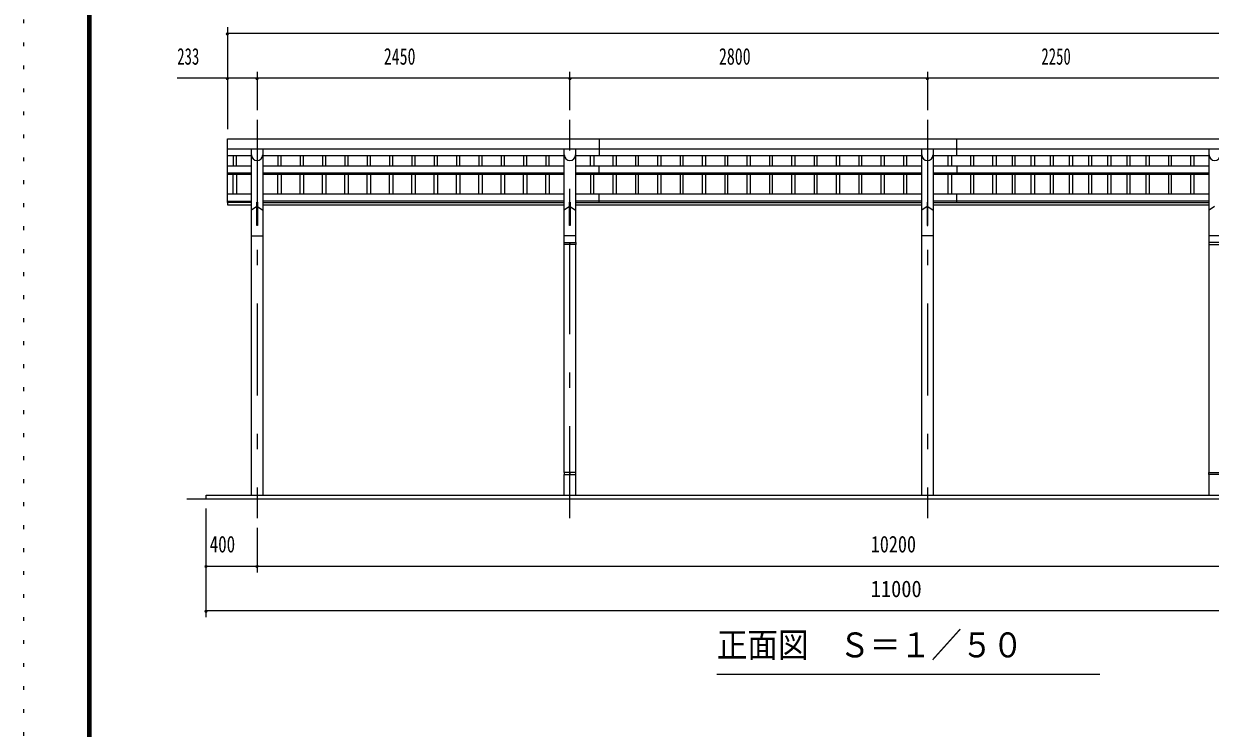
# Model space of a CAD drawing. Units: millimetres, scale not verified, with parts at other scales. Extents: x -25407 to 25413, y -10500 to 10500.
# Drawn here: x -4287 to 5005, y 0 to 5516 of the extents above; entities that cross this region are included whole.
import ezdxf
from ezdxf.enums import TextEntityAlignment as Align

# ---------------------------------------------------------------- set-up
doc = ezdxf.new("R2010")
doc.units = ezdxf.units.MM
doc.header["$LTSCALE"] = 60
doc.linetypes.add('USER3', pattern=[24, 12, -5, 2, -5])
doc.linetypes.add('USER4', pattern=[3, 0.5, -2.5])
for name, color, linetype, lineweight in [('0-2_1-05BOLD', 7, 'Continuous', 18), ('0-3_1-25CENTER', 3, 'USER3', 18), ('0-4_1-45THIN', 4, 'Continuous', 18), ('0-5_1-55DIM', 3, 'Continuous', 18), ('0-C_F-F1PAPER', 5, 'Continuous', 18), ('0-D_F-E_J_ADD', 5, 'USER4', 18)]:
    doc.layers.add(name, color=color, linetype=linetype, lineweight=lineweight)
doc.styles.add('ＭＳ ゴシック', font='')
doc.styles.get('ＭＳ ゴシック').set_extended_font_data('MS Gothic')

msp = doc.modelspace()

# ---------------------------------------------------------------- linework, layer by layer
at = {"layer": '0-2_1-05BOLD'}
for p, q in [((-2692.74, 4115.47), (-2692.74, 4614.67)), ((220.26, 4614.67), (220.26, 4482.27)), ((3020.26, 4482.27), (3020.26, 4614.67)), ((-2692.74, 4537.52), (7973.26, 4537.52)), ((-2504.29, 4482.27), (-2692.74, 4482.27)), ((-2504.29, 1824.67), (-2504.29, 4537.52)), ((-2415.19, 4537.52), (-2415.19, 1824.67)), ((-54.29, 4482.27), (-2415.19, 4482.27)), ((-54.29, 3802.67), (-54.29, 4537.52)), ((34.81, 4537.52), (34.81, 3802.67)), ((2745.71, 4482.27), (34.81, 4482.27)), ((2745.71, 1824.67), (2745.71, 4537.52)), ((2834.81, 4537.52), (2834.81, 1824.67)), ((4995.71, 4482.27), (2834.81, 4482.27)), ((4995.71, 3802.67), (4995.71, 4537.52)), ((-2692.74, 4402.96), (-2504.29, 4402.96)), ((-2415.19, 4402.96), (-54.29, 4402.96)), ((34.81, 4402.96), (2745.71, 4402.96)), ((220.26, 4337.03), (220.26, 4402.96)), ((2834.81, 4402.96), (4995.71, 4402.96)), ((3020.26, 4402.96), (3020.26, 4337.03)), ((-2504.29, 4345.26), (-2692.74, 4345.26)), ((-2692.74, 4337.03), (-2504.29, 4337.03)), ((-54.29, 4345.26), (-2415.19, 4345.26)), ((-2415.19, 4337.03), (-54.29, 4337.03)), ((2745.71, 4345.26), (34.81, 4345.26)), ((34.81, 4337.03), (2745.71, 4337.03)), ((4995.71, 4345.26), (2834.81, 4345.26)), ((2834.81, 4337.03), (4995.71, 4337.03)), ((-2504.29, 4182.45), (-2692.74, 4182.45)), ((-54.29, 4182.45), (-2415.19, 4182.45)), ((2745.71, 4182.45), (34.81, 4182.45)), ((220.26, 4115.47), (220.26, 4182.45)), ((4995.71, 4182.45), (2834.81, 4182.45)), ((3020.26, 4115.47), (3020.26, 4182.45)), ((-2692.74, 4127.34), (-2504.29, 4127.34)), ((-2504.29, 4115.47), (-2692.74, 4115.47)), ((-54.29, 4127.34), (-2415.19, 4127.34)), ((-2415.19, 4115.47), (-54.29, 4115.47)), ((-54.29, 4094.67), (-2415.19, 4094.67)), ((2745.71, 4127.34), (34.81, 4127.34)), ((34.81, 4115.47), (2745.71, 4115.47)), ((2745.71, 4094.67), (34.81, 4094.67)), ((4995.71, 4127.34), (2834.81, 4127.34)), ((2834.81, 4115.47), (4995.71, 4115.47)), ((4995.71, 4094.67), (2834.81, 4094.67)), ((-2461.99, 4085.19), (-2504.29, 4057.25)), ((-2457.49, 4085.19), (-2415.19, 4057.25)), ((-11.99, 4085.19), (-54.29, 4057.25)), ((-7.49, 4085.19), (34.81, 4057.25)), ((2788.01, 4085.19), (2745.71, 4057.25)), ((2792.51, 4085.19), (2834.81, 4057.25)), ((5038.01, 4085.19), (4995.71, 4057.25)), ((-2504.29, 3856.67), (-2415.19, 3856.67)), ((34.81, 3856.67), (-54.29, 3856.67)), ((2834.81, 3856.67), (2745.71, 3856.67)), ((5084.81, 3856.67), (4995.71, 3856.67)), ((-54.29, 2002.67), (-54.29, 3786.67)), ((-12.79, 3802.67), (-12.79, 3786.67)), ((-12.79, 3794.67), (-6.69, 3794.67)), ((-6.69, 3786.67), (-6.69, 3802.67)), ((34.81, 3786.67), (34.81, 2002.67)), ((4995.71, 2002.67), (4995.71, 3786.67)), ((-54.29, 1824.67), (-54.29, 1986.67)), ((-12.79, 2002.67), (-12.79, 1986.67)), ((-12.79, 1994.67), (-6.69, 1994.67)), ((-6.69, 1986.67), (-6.69, 2002.67)), ((34.81, 1986.67), (34.81, 1824.67)), ((4995.71, 1824.67), (4995.71, 1986.67)), ((8290.26, 1794.67), (-3009.74, 1794.67))]:
    msp.add_line(p, q, dxfattribs=at)
for points in [[(-2692.74, 4614.67), (7973.26, 4614.67), (7973.26, 4115.47), (7784.81, 4115.47)], [(-2504.29, 4094.67), (-2687.75, 4094.67), (-2687.75, 4115.47)], [(-2859.74, 1794.67), (-2859.74, 1824.67), (8140.26, 1824.67), (8140.26, 1794.67)]]:
    msp.add_lwpolyline(points, dxfattribs=at)
for points in [[(-2457.49, 4117.89), (-2457.49, 3937.25), (-2461.99, 3937.25), (-2461.99, 4117.89)], [(-7.49, 4117.89), (-7.49, 3937.25), (-11.99, 3937.25), (-11.99, 4117.89)], [(2792.51, 4117.89), (2788.01, 4117.89), (2788.01, 3937.25), (2792.51, 3937.25)], [(36.41, 3802.67), (36.41, 3786.67), (-55.89, 3786.67), (-55.89, 3802.67)], [(5086.41, 3802.67), (4994.11, 3802.67), (4994.11, 3786.67), (5086.41, 3786.67)], [(36.41, 2002.67), (-55.89, 2002.67), (-55.89, 1986.67), (36.41, 1986.67)], [(5086.41, 2002.67), (5086.41, 1986.67), (4994.11, 1986.67), (4994.11, 2002.67)]]:
    msp.add_lwpolyline(points, close=True, dxfattribs=at)
for centre in [(-2459.74, 4489.22), (-9.74, 4489.22), (2790.26, 4489.22), (5040.26, 4489.22)]:
    msp.add_arc(centre, 44.55, 180, 0, dxfattribs=at)
at = {"layer": '0-3_1-25CENTER'}
for p, q in [((-2459.74, 4764.67), (-2459.74, 1644.67)), ((-9.74, 1644.67), (-9.74, 4764.67)), ((2790.26, 4764.67), (2790.26, 1644.67))]:
    msp.add_line(p, q, dxfattribs=at)
at = {"layer": '0-4_1-45THIN'}
for p, q in [((-2647.24, 4482.27), (-2647.24, 4402.96)), ((-2622.24, 4402.96), (-2622.24, 4482.27)), ((-2297.24, 4482.27), (-2297.24, 4402.96)), ((-2272.24, 4402.96), (-2272.24, 4482.27)), ((-2122.24, 4482.27), (-2122.24, 4402.96)), ((-2097.24, 4402.96), (-2097.24, 4482.27)), ((-1947.24, 4482.27), (-1947.24, 4402.96)), ((-1922.24, 4402.96), (-1922.24, 4482.27)), ((-1772.24, 4482.27), (-1772.24, 4402.96)), ((-1747.24, 4402.96), (-1747.24, 4482.27)), ((-1597.24, 4482.27), (-1597.24, 4402.96)), ((-1572.24, 4402.96), (-1572.24, 4482.27)), ((-1422.24, 4482.27), (-1422.24, 4402.96)), ((-1397.24, 4402.96), (-1397.24, 4482.27)), ((-1247.24, 4482.27), (-1247.24, 4402.96)), ((-1222.24, 4402.96), (-1222.24, 4482.27)), ((-1072.24, 4482.27), (-1072.24, 4402.96)), ((-1047.24, 4402.96), (-1047.24, 4482.27)), ((-897.24, 4482.27), (-897.24, 4402.96)), ((-872.24, 4402.96), (-872.24, 4482.27)), ((-722.24, 4482.27), (-722.24, 4402.96)), ((-697.24, 4402.96), (-697.24, 4482.27)), ((-547.24, 4482.27), (-547.24, 4402.96)), ((-522.24, 4402.96), (-522.24, 4482.27)), ((-372.24, 4482.27), (-372.24, 4402.96)), ((-347.24, 4402.96), (-347.24, 4482.27)), ((-197.24, 4482.27), (-197.24, 4402.96)), ((-172.24, 4402.96), (-172.24, 4482.27)), ((152.76, 4402.96), (152.76, 4482.27)), ((177.76, 4482.27), (177.76, 4402.96)), ((327.76, 4402.96), (327.76, 4482.27)), ((352.76, 4482.27), (352.76, 4402.96)), ((502.76, 4482.27), (502.76, 4402.96)), ((527.76, 4402.96), (527.76, 4482.27)), ((677.76, 4402.96), (677.76, 4482.27)), ((702.76, 4482.27), (702.76, 4402.96)), ((852.76, 4482.27), (852.76, 4402.96)), ((877.76, 4402.96), (877.76, 4482.27)), ((1027.76, 4402.96), (1027.76, 4482.27)), ((1052.76, 4482.27), (1052.76, 4402.96)), ((1202.76, 4482.27), (1202.76, 4402.96)), ((1227.76, 4402.96), (1227.76, 4482.27)), ((1377.76, 4402.96), (1377.76, 4482.27)), ((1402.76, 4482.27), (1402.76, 4402.96)), ((1552.76, 4482.27), (1552.76, 4402.96)), ((1577.76, 4402.96), (1577.76, 4482.27)), ((1727.76, 4402.96), (1727.76, 4482.27)), ((1752.76, 4482.27), (1752.76, 4402.96)), ((1902.76, 4482.27), (1902.76, 4402.96)), ((1927.76, 4402.96), (1927.76, 4482.27)), ((2077.76, 4402.96), (2077.76, 4482.27)), ((2102.76, 4482.27), (2102.76, 4402.96)), ((2252.76, 4482.27), (2252.76, 4402.96)), ((2277.76, 4402.96), (2277.76, 4482.27)), ((2427.76, 4402.96), (2427.76, 4482.27)), ((2452.76, 4482.27), (2452.76, 4402.96)), ((2602.76, 4482.27), (2602.76, 4402.96)), ((2627.76, 4402.96), (2627.76, 4482.27)), ((2952.76, 4402.96), (2952.76, 4482.27)), ((2977.76, 4482.27), (2977.76, 4402.96)), ((3127.76, 4482.27), (3127.76, 4402.96)), ((3152.76, 4402.96), (3152.76, 4482.27)), ((3302.76, 4402.96), (3302.76, 4482.27)), ((3327.76, 4482.27), (3327.76, 4402.96)), ((3452.76, 4482.27), (3452.76, 4402.96)), ((3477.76, 4402.96), (3477.76, 4482.27)), ((3602.76, 4402.96), (3602.76, 4482.27)), ((3627.76, 4482.27), (3627.76, 4402.96)), ((3752.76, 4482.27), (3752.76, 4402.96)), ((3777.76, 4402.96), (3777.76, 4482.27)), ((3902.76, 4402.96), (3902.76, 4482.27)), ((3927.76, 4482.27), (3927.76, 4402.96)), ((4052.76, 4482.27), (4052.76, 4402.96)), ((4077.76, 4402.96), (4077.76, 4482.27)), ((4202.76, 4402.96), (4202.76, 4482.27)), ((4227.76, 4482.27), (4227.76, 4402.96)), ((4352.76, 4482.27), (4352.76, 4402.96)), ((4377.76, 4402.96), (4377.76, 4482.27)), ((4502.76, 4402.96), (4502.76, 4482.27)), ((4527.76, 4482.27), (4527.76, 4402.96)), ((4677.76, 4482.27), (4677.76, 4402.96)), ((4702.76, 4402.96), (4702.76, 4482.27)), ((4852.76, 4402.96), (4852.76, 4482.27)), ((4877.76, 4482.27), (4877.76, 4402.96)), ((-2647.24, 4182.45), (-2647.24, 4337.03)), ((-2622.24, 4337.03), (-2622.24, 4182.45)), ((-2297.24, 4182.45), (-2297.24, 4337.03)), ((-2272.24, 4337.03), (-2272.24, 4182.45)), ((-2122.24, 4182.45), (-2122.24, 4337.03)), ((-2097.24, 4337.03), (-2097.24, 4182.45)), ((-1947.24, 4182.45), (-1947.24, 4337.03)), ((-1922.24, 4337.03), (-1922.24, 4182.45)), ((-1772.24, 4182.45), (-1772.24, 4337.03)), ((-1747.24, 4337.03), (-1747.24, 4182.45)), ((-1597.24, 4182.45), (-1597.24, 4337.03)), ((-1572.24, 4337.03), (-1572.24, 4182.45)), ((-1422.24, 4182.45), (-1422.24, 4337.03)), ((-1397.24, 4337.03), (-1397.24, 4182.45)), ((-1247.24, 4182.45), (-1247.24, 4337.03)), ((-1222.24, 4337.03), (-1222.24, 4182.45)), ((-1072.24, 4182.45), (-1072.24, 4337.03)), ((-1047.24, 4337.03), (-1047.24, 4182.45)), ((-897.24, 4182.45), (-897.24, 4337.03)), ((-872.24, 4337.03), (-872.24, 4182.45)), ((-722.24, 4182.45), (-722.24, 4337.03)), ((-697.24, 4337.03), (-697.24, 4182.45)), ((-547.24, 4182.45), (-547.24, 4337.03)), ((-522.24, 4337.03), (-522.24, 4182.45)), ((-372.24, 4182.45), (-372.24, 4337.03)), ((-347.24, 4337.03), (-347.24, 4182.45)), ((-197.24, 4182.45), (-197.24, 4337.03)), ((-172.24, 4337.03), (-172.24, 4182.45)), ((152.76, 4337.03), (152.76, 4182.45)), ((177.76, 4182.45), (177.76, 4337.03)), ((327.76, 4182.45), (327.76, 4337.03)), ((352.76, 4337.03), (352.76, 4182.45)), ((502.76, 4337.03), (502.76, 4182.45)), ((527.76, 4182.45), (527.76, 4337.03)), ((677.76, 4182.45), (677.76, 4337.03)), ((702.76, 4337.03), (702.76, 4182.45)), ((852.76, 4337.03), (852.76, 4182.45)), ((877.76, 4182.45), (877.76, 4337.03)), ((1027.76, 4182.45), (1027.76, 4337.03)), ((1052.76, 4337.03), (1052.76, 4182.45)), ((1202.76, 4337.03), (1202.76, 4182.45)), ((1227.76, 4182.45), (1227.76, 4337.03)), ((1377.76, 4182.45), (1377.76, 4337.03)), ((1402.76, 4337.03), (1402.76, 4182.45)), ((1552.76, 4337.03), (1552.76, 4182.45)), ((1577.76, 4182.45), (1577.76, 4337.03)), ((1727.76, 4182.45), (1727.76, 4337.03)), ((1752.76, 4337.03), (1752.76, 4182.45)), ((1902.76, 4337.03), (1902.76, 4182.45)), ((1927.76, 4182.45), (1927.76, 4337.03)), ((2077.76, 4182.45), (2077.76, 4337.03)), ((2102.76, 4337.03), (2102.76, 4182.45)), ((2252.76, 4337.03), (2252.76, 4182.45)), ((2277.76, 4182.45), (2277.76, 4337.03)), ((2427.76, 4182.45), (2427.76, 4337.03)), ((2452.76, 4337.03), (2452.76, 4182.45)), ((2602.76, 4337.03), (2602.76, 4182.45)), ((2627.76, 4182.45), (2627.76, 4337.03)), ((2952.76, 4182.45), (2952.76, 4337.03)), ((2977.76, 4337.03), (2977.76, 4182.45)), ((3127.76, 4337.03), (3127.76, 4182.45)), ((3152.76, 4182.45), (3152.76, 4337.03)), ((3302.76, 4182.45), (3302.76, 4337.03)), ((3327.76, 4337.03), (3327.76, 4182.45)), ((3452.76, 4337.03), (3452.76, 4182.45)), ((3477.76, 4182.45), (3477.76, 4337.03)), ((3602.76, 4182.45), (3602.76, 4337.03)), ((3627.76, 4337.03), (3627.76, 4182.45)), ((3752.76, 4337.03), (3752.76, 4182.45)), ((3777.76, 4182.45), (3777.76, 4337.03)), ((3902.76, 4182.45), (3902.76, 4337.03)), ((3927.76, 4337.03), (3927.76, 4182.45)), ((4052.76, 4337.03), (4052.76, 4182.45)), ((4077.76, 4182.45), (4077.76, 4337.03)), ((4202.76, 4182.45), (4202.76, 4337.03)), ((4227.76, 4337.03), (4227.76, 4182.45)), ((4352.76, 4337.03), (4352.76, 4182.45)), ((4377.76, 4182.45), (4377.76, 4337.03)), ((4502.76, 4182.45), (4502.76, 4337.03)), ((4527.76, 4337.03), (4527.76, 4182.45)), ((4677.76, 4337.03), (4677.76, 4182.45)), ((4702.76, 4182.45), (4702.76, 4337.03)), ((4852.76, 4182.45), (4852.76, 4337.03)), ((4877.76, 4337.03), (4877.76, 4182.45))]:
    msp.add_line(p, q, dxfattribs=at)
at = {"layer": '0-5_1-55DIM'}
for p, q in [((-2692.74, 5488.67), (-2692.74, 4689.67)), ((-2682.74, 5438.67), (-2702.74, 5438.67)), ((7973.26, 5438.67), (-2692.74, 5438.67)), ((-2459.74, 5138.67), (-2459.74, 4839.67)), ((-9.74, 4839.67), (-9.74, 5138.67)), ((2790.26, 5138.67), (2790.26, 4839.67)), ((8365.76, 5088.67), (-3085.24, 5088.67)), ((-2682.74, 5088.67), (-2702.74, 5088.67)), ((-2449.74, 5088.67), (-2469.74, 5088.67)), ((0.26, 5088.67), (-19.74, 5088.67)), ((2800.26, 5088.67), (2780.26, 5088.67)), ((-2859.74, 869.67), (-2859.74, 1719.67)), ((-2459.74, 1569.67), (-2459.74, 1219.67)), ((-2849.74, 1269.67), (-2869.74, 1269.67)), ((-2859.74, 1269.67), (8140.26, 1269.67)), ((-2449.74, 1269.67), (-2469.74, 1269.67)), ((-2849.74, 919.67), (-2869.74, 919.67)), ((8140.26, 919.67), (-2859.74, 919.67)), ((4140.26, 419.67), (1140.26, 419.67))]:
    msp.add_line(p, q, dxfattribs=at)
for centre in [(-2692.74, 5438.67), (-2692.74, 5088.67), (-2459.74, 5088.67), (-9.74, 5088.67), (2790.26, 5088.67), (-2859.74, 1269.67), (-2459.74, 1269.67), (-2859.74, 919.67)]:
    msp.add_arc(centre, 10, 180, 0, dxfattribs=at)
at = {"layer": '0-C_F-F1PAPER'}
for points in [[(-3787.41, 10100), (-3787.41, -10000), (24912.59, -10000), (24912.59, 10100)], [(-3784.91, 10097.5), (-3784.91, -9997.5), (24910.09, -9997.5), (24910.09, 10097.5)], [(-3782.41, 10095), (-3782.41, -9995), (24907.59, -9995), (24907.59, 10095)], [(-3779.91, 10092.5), (24905.09, 10092.5), (24905.09, -9992.5), (-3779.91, -9992.5)], [(-3777.41, 10090), (-3777.41, -9990), (24902.59, -9990), (24902.59, 10090)], [(-3774.91, 10087.5), (24900.09, 10087.5), (24900.09, -9987.5), (-3774.91, -9987.5)], [(-3772.41, 10085), (-3772.41, -9985), (24897.59, -9985), (24897.59, 10085)], [(-3769.91, 10082.5), (24895.09, 10082.5), (24895.09, -9982.5), (-3769.91, -9982.5)], [(-3767.41, 10080), (24892.59, 10080), (24892.59, -9980), (-3767.41, -9980)], [(-3764.91, 10077.5), (24890.09, 10077.5), (24890.09, -9977.5), (-3764.91, -9977.5)], [(-3762.41, 10075), (-3762.41, -9975), (24887.59, -9975), (24887.59, 10075)]]:
    msp.add_lwpolyline(points, close=True, dxfattribs=at)
at = {"layer": '0-D_F-E_J_ADD'}
msp.add_lwpolyline([(-4287.41, 10500), (25412.59, 10500), (25412.59, -10500), (-4287.41, -10500)], close=True, dxfattribs=at)

# ---------------------------------------------------------------- texts
at = {"layer": '0-5_1-55DIM', "color": 7, "style": 'ＭＳ ゴシック'}
for s, height, width, p in [('233', 130.2, 0.65, (-3085.24, 5156.43)), ('2450', 130.2, 0.7, (-1467.24, 5156.44)), ('2800', 130.2, 0.7, (1157.76, 5156.44)), ('2250', 130.2, 0.65, (3682.76, 5156.44)), ('400', 130.2, 0.75, (-2830.99, 1337.43)), ('10200', 130.2, 0.8, (2346.51, 1337.43)), ('11000', 130.2, 0.9, (2346.51, 987.43)), ('正面図\u3000Ｓ＝１／５０', 195.4, 0.9, (1140.26, 496.31))]:
    msp.add_text(s, height=height, dxfattribs=dict(at, width=width)).set_placement(p, align=Align.BOTTOM_LEFT)

doc.saveas('drawing.dxf')
